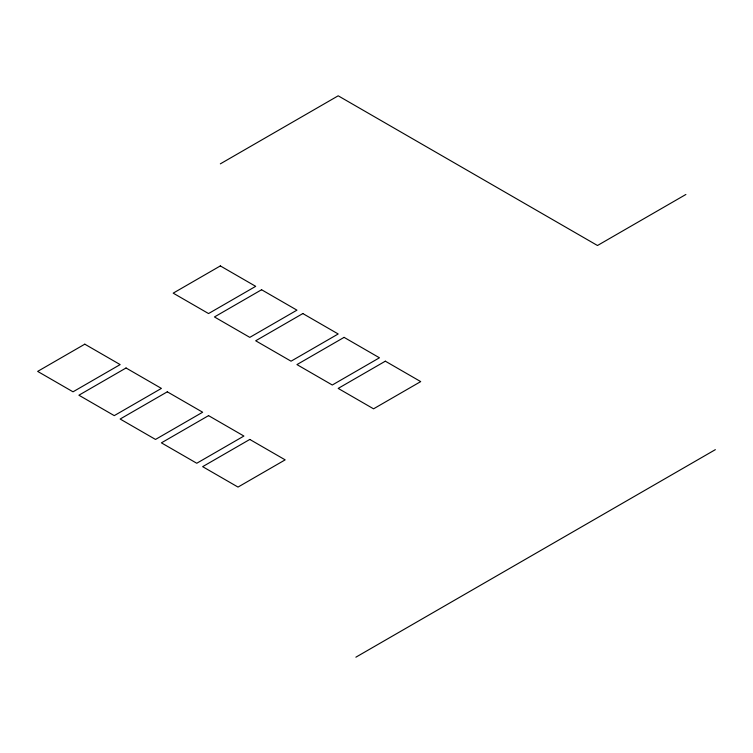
<?xml version="1.0" encoding="UTF-8"?>
<svg xmlns="http://www.w3.org/2000/svg" width="753" height="753" viewBox="0 0 753 753"><rect width="100%" height="100%" fill="white"/><g stroke="black" fill="none" stroke-linecap="round" stroke-linejoin="round"><path stroke-width="1.13" d="M220.337 163.853L338.191 95.81L597.487 245.506L685.889 194.472M355.877 657.19L715.35 449.654M84.797 344.177L37.65 371.398L73.013 391.814L120.151 364.593L84.797 344.177M220.337 265.922L173.19 293.143L208.553 313.559L255.691 286.338L220.337 265.922M126.043 367.991L78.905 395.212L114.258 415.628L161.406 388.407L126.043 367.991M261.583 289.745L214.445 316.957L249.798 337.372L296.946 310.151L261.583 289.745M167.298 391.814L120.151 419.026L155.513 439.441L202.651 412.22L167.298 391.814M302.838 313.559L255.691 340.78L291.053 361.186L338.191 333.974L302.838 313.559M208.553 415.628L161.406 442.849L196.759 463.255L243.906 436.043L208.553 415.628M344.093 337.372L296.946 364.593L332.299 385.009L379.446 357.788L344.093 337.372M249.798 439.441L202.651 466.662L238.014 487.078L285.161 459.857L249.798 439.441M385.338 361.186L338.191 388.407L373.554 408.823L420.701 381.602L385.338 361.186"/></g></svg>
